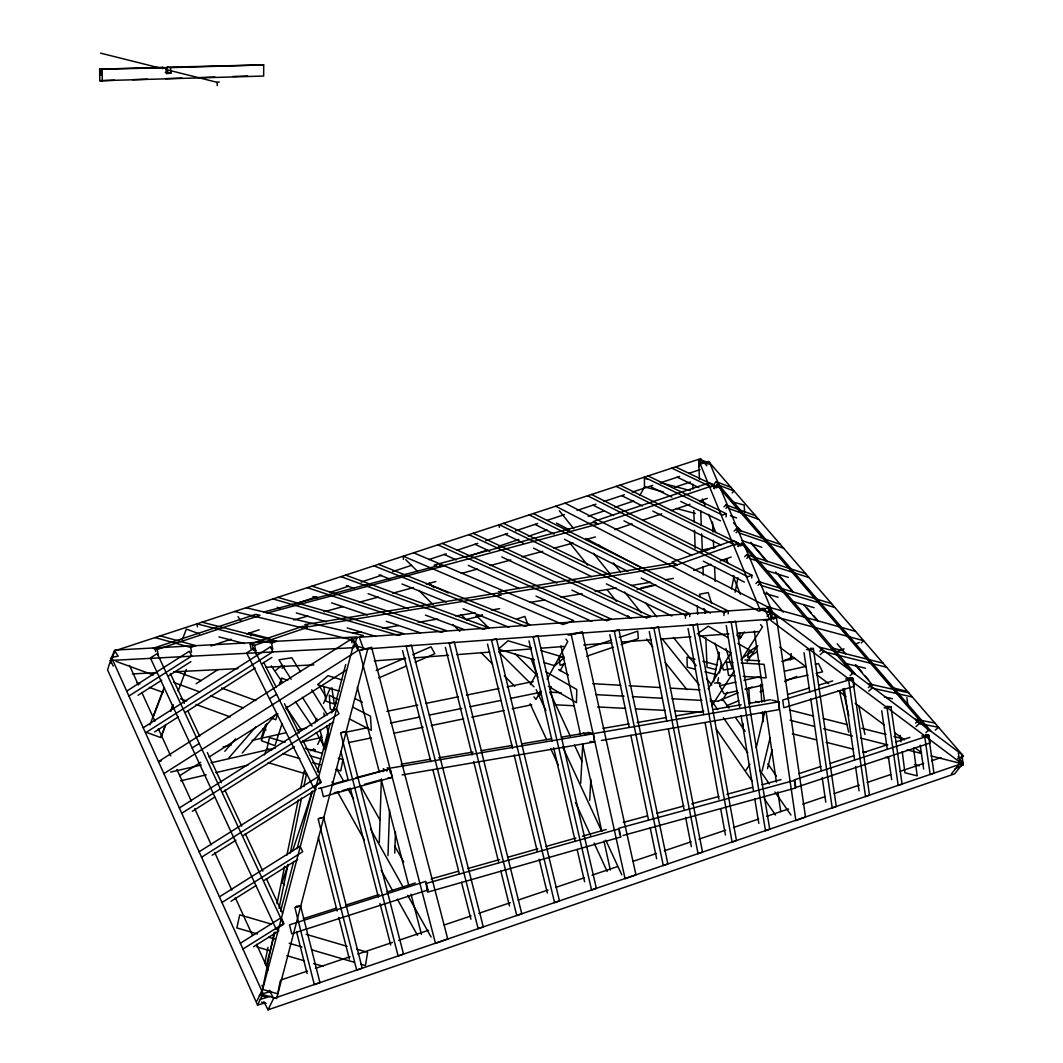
<?xml version="1.0" encoding="UTF-8"?>
<svg xmlns="http://www.w3.org/2000/svg" width="1063" height="1063" viewBox="0 0 1063 1063"><rect width="100%" height="100%" fill="white"/><g stroke="black" fill="none" stroke-linecap="round" stroke-linejoin="round"><path stroke-width="1.5" d="M167.024 67.208L263.69 64.896L263.664 76.058L99.789 80.722L99.63 69.175L162.519 67.341L165.908 67.78L166.492 73.666L170.97 73.068L170.425 67.647L167.024 67.208L167.529 72.204L170.97 73.068M499.304 527.354L499.304 524.697L685.515 615.371L689.847 613.723L689.741 616.606M379.278 842.494L381.378 778.913M387.982 855.595L389.576 809.767M394.732 853.071L395.489 831.824M685.422 618.254L685.515 615.371M580.717 783.218L582.71 744.313M589.699 800.333L590.815 779.166M723.956 615.517L724.129 612.687L728.354 611.052L728.182 613.883M714.084 488.342L714.323 485.166L709.34 482.841L593.26 521.561L598.163 524.086L714.323 485.166M726.056 516.963L726.308 513.721L648.058 475.918M714.349 488.728L714.602 485.565L675.55 466.909M738.519 546.223L738.719 543.565L620.048 485.113M738.187 546.05L738.413 543.14L733.071 540.522L672.042 562.061L677.344 564.785L738.413 543.14M751.687 577.98L751.913 575.269L591.506 494.468M768.323 612.208L768.722 607.451L565.051 503.144M790.341 660.03L791.191 653.532M739.423 637.468L740.353 632.618M713.459 681.768L719.159 652.43M731.517 588.889L734.055 575.854M714.615 683.15L717.578 682.685L718.508 677.835M719.452 672.985L721.339 663.299M735.118 592.224L737.935 577.687M280.287 980.83L277.722 993.825L262.521 989.401L257.047 1000.841M262.521 989.401L274.108 932.61M279.064 908.267L287.993 864.458M290.305 853.111L301.547 797.941M303.872 786.58L306.516 773.598M264.687 963.596L268.009 947.399M276.978 903.67L284.618 866.411M286.944 855.077L298.238 800.014M300.563 788.68L304.217 770.861M264.421 754.823L266.919 748.844L269.444 737.576L285.07 742.253M756.231 747.714L764.882 711.36M762.131 770.914L770.144 737.629M767.499 768.669L772.097 749.681M540.403 694.976L541.133 692.146L510.373 698.457M261.405 994.157L353.394 645.082L367.625 649.4L276.619 998.582L261.405 994.157L259.252 995.473M266.202 965.682L275.091 932.038M280.579 911.217L293.694 861.548M297.082 848.739L312.309 791.058M317.385 771.831L330.075 723.77M333.45 710.961L345.714 664.495M117.382 656.309L111.535 657.479L107.562 669.849L257.565 1005.08L265.365 1002.808M282.001 723.757L274.985 745.668L261.392 740.712L267.012 723.531M286.518 709.659L287.515 706.536M110.765 663.192L114.751 650.808L700.69 458.671L706.882 465.846M277.749 713.645L275.782 719.731L271.131 718.03M279.795 684.466L281.841 678.221L287.714 680.36M261.02 738.652L265.63 724.594M287.794 865.441L282.08 882.675L284.552 884.761M292.458 851.343L312.19 791.802M165.39 725.205L160.779 737.589L146.973 732.553M170.598 711.28L172.91 705.088M178.106 691.163L186.198 669.491M160.991 737.39L165.615 725.019M170.811 711.094L173.123 704.902M184.67 673.982L185.826 670.886M149.923 724.833L164.021 687.774M182.238 639.899L186.344 629.083L199.485 633.893M153.231 716.98L163.21 690.751M110.393 660.455L114.645 650.091L357.062 636.91L353.859 647.673L110.393 660.455L113.263 666.129M279.37 684.24L281.841 678.221M770.409 619.264L772.921 613.192L709.553 462.564L698.404 459.561L760.032 609.803L772.921 613.192M314.927 722.96L316.907 718.442M323.511 703.414L330.128 688.372M317.704 744.445L321.704 735.45M331.736 712.954L336.413 702.457M257.565 1005.08L263.053 993.653L270.892 991.394M263.916 1001.691L268.009 1009.85L273.576 998.449L963.078 763.207L958.135 756.71M530.437 684.612L536.735 672.999M639.846 495.424L644.51 486.867L644.391 478.31L647.566 479.161M540.748 690.817L535.978 699.52L534.011 696.876M547.113 679.23L567.775 641.547L565.954 639.169M549.717 689.621L551.312 686.725M560.121 670.806L564.121 663.578M698.444 467.069L700.039 464.252M708.184 688.824L731.065 652.762M739.861 638.876L744.259 631.94M711.838 705.805L734.041 671.191M741.15 660.123L762.477 626.891L760.577 624.619M722.162 700.504L727.504 692.212M747.143 661.784L756.949 646.583M745.761 770.436L749.947 764.284M961.484 758.357L963.37 755.979L708.556 461.448L701.46 463.787M951.412 773.904L959.902 763.221L958.334 752.803M963.078 763.207L954.574 773.891L268.009 1009.85M224.825 751.262L235.521 738.891M228.784 757.972L255.598 727.039M242.231 752.963L276.526 713.552M714.296 483.638L716.263 481.725L730.999 487.386M716.21 485.166L717.844 483.572M714.057 488.475L717.273 485.339L720.023 486.389L930.71 730.839L928.331 730.401L717.273 485.339M716.502 487.957L718.654 485.857M732.208 492.913L734.148 491.04L719.438 485.419L716.263 481.725M723.956 506.812L725.963 504.859L755.434 515.635M725.923 508.393L727.597 506.772M734.081 531.128L736.141 529.135L780.322 544.402M736.101 532.762L737.815 531.101M738.121 546.581L741.549 543.286L744.392 544.243L855.21 674.048L852.566 673.437L741.549 543.286M740.685 545.957L742.971 543.764M744.711 556.667L746.824 554.634L805.674 573.714M746.797 558.354L748.565 556.667M755.899 583.534L758.078 581.461L831.518 603.585M758.039 585.288L759.859 583.56M767.101 616.288L771.765 611.889M773.718 619.184L776.056 616.978L863.634 640.697L861.269 642.876M819.825 651.154L821.686 649.44M820.184 654.715L823.533 651.606L886.582 667.232M850.134 675.669L852.566 673.437M868.378 687.628L870.225 685.941M868.75 691.149L872.072 688.106L912.32 696.983M915.602 723.092L917.435 721.445M915.987 726.574L919.296 723.597L938.536 727.278L935.294 730.188M925.926 732.566L928.331 730.401M275.423 670.62L281.748 665.451M282.014 668.308L284.552 666.249M697.275 633.854L708.29 626.2L728.022 637.654M741.177 658.94L751.979 651.553L737.881 643.381M757.866 645.812L748.286 652.084L747.807 657.745L757.348 651.499M196.124 683.748L217.968 669.584M126.696 691.109L189.373 651.207L191.699 656.07L128.915 696.026M138.057 695.255L161.709 680.214M168.658 675.789L190.915 661.624M255.931 650.49L253.658 648.43L246.656 652.908L313.479 787.364L315.711 789.198M143.213 727.756L270.401 646.875L272.527 648.855M145.485 732.792L272.899 651.805L270.401 646.875M154.653 731.929L178.385 716.847M185.361 712.409L255.147 668.056M262.136 663.631L271.902 657.412M355.042 641.972L351.853 638.757L158.467 761.586L161.164 760.975M192.124 747.94L199.206 743.449M269.484 698.829L276.606 694.312M163.888 773.625L358.085 650.397L351.853 638.757M179.78 775.631L200.721 762.344M209.105 757.029L277.523 713.645M285.907 708.33L345.953 670.261M179.355 807.946L336.307 708.609L338.977 713.778L181.746 813.248M192.31 811.308L214.699 797.144M223.097 791.842L294.478 746.691M301.48 742.266L333.662 721.91M199.113 851.782L318.395 776.535L321.079 781.89L201.571 857.23M313.479 787.364L320.827 782.727L253.658 648.43M212.135 855.197L235.959 840.182M242.962 835.757L315.844 789.822M219.43 896.866L300.032 846.201L302.716 851.742L221.968 902.474M231.056 901.251L256.037 885.559M264.355 880.337L297.667 859.409M240.344 943.253L281.203 917.675L283.874 923.415L242.949 949.033M276.088 929.009L283.622 924.305L157.258 653.572L150.401 657.957L276.088 929.009L278.466 930.55M253.499 946.774L278.825 930.922M767.499 611.916L770.25 610.335L961.736 754.345L963.317 764.762L954.973 768.921M957.697 758.676L963.37 755.979M376.236 670.474L405.162 657.984M412.776 654.688L431.046 646.796L434.82 653.732L415.128 662.222M378.787 677.928L406.039 666.156M726.467 705.805L738.692 700.69M760.085 691.747L763.141 690.472M784.521 681.529L796.745 676.427M718.389 700.995L738.307 692.731M745.974 689.555L752.099 687.004M836.382 652.018L844.049 648.829M854.772 644.377L859.369 642.464M782.341 661.412L791.536 657.638M768.722 607.451L759.062 611.212L555.697 506.214M751.913 575.269L747.874 576.771L587.56 495.77M738.719 543.565L734.799 544.987L616.195 486.376M924.69 736.287L928.491 734.918L933.952 773.146L930.165 774.555L924.69 736.287L921.78 735.955M693.701 570.459L710.895 564.294M720.276 560.932L731.224 557.012M726.308 513.721L722.481 515.063L644.271 477.167M234.578 611.504L351.481 639.74L363.48 635.554L246.045 607.744M887.06 708.091L890.953 706.749L902.062 784.029L898.195 785.477L887.06 708.091L884.164 707.785M250.217 644.125L254.695 645.294L307.38 627.383L302.822 626.28L250.217 644.125L251.014 648.789M197.505 626.891L196.974 623.848L271.61 643.049L276.805 641.268L202.01 622.187M563.696 656.349L559.072 657.931L560.068 665.305L564.772 663.697M585.288 649.001L611.517 640.072M619.224 637.441L637.734 631.13L638.332 638.624L621.124 644.497M586.683 656.23L613.298 647.168M260.302 999.393L270.494 996.27M714.602 485.565L710.855 486.841L671.829 468.132M614.799 529.706L632.033 523.86M642.995 520.152L661.797 513.774M671.205 510.599L690.007 504.221M699.401 501.032L707.24 498.388M280.831 980.033L307.552 971.037M315.419 968.38L349.993 956.727M357.859 954.082L392.433 942.429M398.731 940.317L428.588 930.245M444.307 924.956L471.029 915.947M478.895 913.303L510.333 902.7M518.186 900.055L548.056 889.997M555.909 887.353L584.212 877.812M592.064 875.168L617.218 866.69M632.937 861.389L656.509 853.443M664.375 850.799L691.096 841.79M698.949 839.145L725.67 830.15M733.536 827.492L758.69 819.015M766.543 816.371L788.547 808.956M802.698 804.186L824.702 796.772M834.136 793.596L859.289 785.119M867.142 782.474L890.728 774.528M900.148 771.353L923.734 763.407M931.587 760.763L941.021 757.587M468.517 556.334L487.399 550.009M498.427 546.316L518.89 539.459M528.338 536.297L547.219 529.972M588.158 516.273L603.904 510.997M614.919 507.303L633.814 500.979M674.739 487.279L690.485 482.004M210.966 645.972L231.176 639.182M246.736 633.96L259.173 629.788M155.065 637.587L190.702 647.42L195.951 645.666L160.234 635.887M157.204 649.453L260.023 615.357L255.758 614.334L153.112 648.284L157.204 649.453L158.281 655.565M296.484 603.492L316.973 596.702M329.583 592.516L348.505 586.245M361.114 582.059L381.604 575.269M392.646 571.602L411.554 565.33M428.894 559.576L446.234 553.823M457.276 550.169L477.765 543.366M485.645 540.761L507.715 533.44M515.595 530.822L537.665 523.501M547.126 520.365L564.466 514.612M577.076 510.426L595.998 504.154M603.877 501.537L624.366 494.747M632.246 492.129L652.748 485.339M660.628 482.722L679.549 476.45M688.997 473.314L700.039 469.647M703.4 549.744L715.545 547.405M848.58 679.257L852.579 677.942L869.507 795.137L865.548 796.612L848.58 679.257L845.71 679.005M799.031 773.638L820.902 766.489M830.269 763.42L853.709 755.753M863.076 752.684L886.515 745.017M895.883 741.947L909.941 737.35M928.956 735.636L794.287 779.897L795.403 787.577L930.019 743.01L928.956 735.636L925.74 735.184M517.096 618.932L524.896 616.394L527.633 624.127M300.563 905.875L294.916 907.709L314.303 984.604L319.95 982.637L300.563 905.875L296.271 906.287M303.261 918.698L336.4 908.134M345.86 905.118L378.999 894.568M386.892 892.056L415.301 883.008M809.235 649.772L813.328 648.496L836.275 806.472L832.223 807.986L809.235 649.772L806.392 649.559M787.47 694.591L809.328 687.987M818.696 685.157L832.754 680.918M853.137 678.699L782.687 700.052L783.816 707.759L854.227 686.246L853.137 678.699L848.407 678.154M766.596 620.393L776.415 617.47L805.515 816.969L795.855 820.57L766.596 620.393L763.486 620.194M731.224 622.4L735.53 621.137L769.732 829.18L765.493 830.735L731.224 622.4L728.474 622.32M361.38 649.985L365.42 648.829M692.877 625.217L697.275 623.954L736.46 840.527L732.115 842.122L692.877 625.217L690.179 625.23M653.904 628.087L658.409 626.825L702.51 852.114L698.059 853.722L653.904 628.087L651.26 628.193M431.206 878.888L458.246 871.261M467.786 868.564L499.583 859.582M507.543 857.336L537.758 848.806M545.704 846.56L575.92 838.029M582.285 836.236L606.136 829.499M334.22 792.852L339.004 791.51M342.193 790.62L350.165 788.374M364.529 784.348L380.474 779.87M356.012 777.624L390.108 768.815L392.26 777.319L323.391 796.665L321.239 788.002L318.555 788.467M332.094 784.281L348.039 779.843M321.239 788.002L390.108 768.815M614.294 631.01L618.905 629.734L667.856 863.927L663.299 865.574L614.294 631.01L611.717 631.196M623.077 835.465L795.735 787.975L794.885 780.255L618.958 828.236L619.689 834.721M571.256 634.757L582.272 631.754L635.966 874.809L625.084 878.716L571.256 634.757L568.134 635.089M461.382 573.435L477.34 569.104M490.096 565.622L510.838 559.975M521.999 556.932L542.741 551.298M553.903 548.256L573.05 543.047M585.819 539.566L595.386 536.961M623.263 822.443L647.168 815.946M656.735 813.354L683.841 805.993M691.8 803.827L718.907 796.479M726.879 794.313L752.378 787.377M761.945 784.786L781.079 779.591M293.667 619.968L308.044 616.075M324.016 611.756L343.19 606.574M359.161 602.256L378.335 597.074M392.712 593.194L413.48 587.573M426.263 584.132L435.857 581.541M436.242 566.141L263.81 611.982L267.756 612.886L443.709 566.021L439.431 565.29M476.118 616.407L482.35 614.866M467.042 619.291L482.589 615.45M640.856 587.959L651.938 585.328M637.056 589.553L656.004 585.049M180.564 780.827L206.222 774.861M215.842 772.628L247.905 765.174M310.436 750.651L315.246 749.535M170.651 772.083L201.266 765.041M210.939 762.822L275.41 748.02M302.809 741.735L322.142 737.284M341.183 732.673L343.336 732.181M223.084 746.957L231.123 745.136M252.024 740.406L285.788 732.752M297.042 730.201L306.689 728.022M782.023 661.213L794.925 658.303M719.518 682.818L719.664 685.755L735.862 682.114M743.967 680.293L760.165 676.653M784.467 671.191L805.528 666.461M815.241 664.282L818.483 663.551L822.589 671.856L816.118 673.304M736.965 690.963L724.049 693.847L719.664 685.755M745.043 689.156L762.822 685.197M785.437 680.147L808.053 675.111M348.571 742.599L371.266 737.908M393.961 733.231L423.127 727.212M431.233 725.537L463.654 718.84M471.759 717.18L504.168 710.483M512.273 708.808L531.726 704.796M345.209 732.327L367.878 727.677M390.546 723.026L419.686 717.047M429.412 715.054L461.794 708.423M469.886 706.762L500.66 700.451M386.852 711.346L417.732 705.061M425.864 703.4L458.366 696.783M466.498 695.122L499.012 688.505M507.131 686.857L533.148 681.556M601.406 740.473L779.272 709.579L778.86 701.793L771.844 700.079M388.061 778.036L392.26 777.319M778.86 701.793L592.782 733.749L588.171 732.354M402.12 774.914L594.469 741.961L593.526 733.709L585.979 732.978L561.45 737.124M602.987 728.368L629.004 723.916M637.122 722.534L666.395 717.525M676.148 715.864L703.786 711.134M713.539 709.473L741.177 704.742M749.309 703.347L770.449 699.746M391.383 767.938L593.526 733.709M166.041 69.533L217.104 82.316L219.204 81.957M401.123 764.204L430.568 759.221M438.753 757.839L473.101 752.046M481.287 750.664L512.366 745.415M522.185 743.755L551.631 738.785M529.959 602.442L544.628 599.984M560.932 597.26L582.125 593.712M595.16 591.52L616.354 587.972M631.023 585.514L650.583 582.232M665.252 579.773L673.411 578.418M353.115 633.203L361.261 631.834M382.414 628.299L398.691 625.562M418.224 622.293L437.757 619.025M455.668 616.022L475.201 612.753M491.478 610.029L499.61 608.661M305.24 624.566L497.112 593.181L501.284 595.094L308.988 626.678L305.24 624.566L305.28 627.648M318.741 818.457L320.906 818.098M701.142 550.78L709.048 549.544M722.574 560.188L727.344 559.537M165.297 72.497L167.529 72.204M572.067 633.747L576.771 633.256M295.594 906.991L297.746 906.792M374.282 660.907L405.628 658.529M413.879 657.891L448.52 655.26M456.758 654.622L489.751 652.111M499.65 651.353L530.995 648.962M540.894 648.217L563.988 646.45M583.773 644.949L611.823 642.809M621.722 642.052L651.406 639.793M661.306 639.036L691.003 636.777M699.241 636.139L728.939 633.88M737.191 633.256L758.637 631.621M132.41 673.902L157.151 672.666M173.641 671.843L237.966 668.64M266.002 667.245L313.824 664.867M99.789 80.722L114.591 80.257M132.662 79.685L147.465 79.207M165.536 78.635L181.972 78.104M198.409 77.586L214.846 77.054M232.93 76.483L247.719 76.005M166.798 73.188L170.093 73.081M99.63 69.175L165.908 67.78M170.425 67.647L263.69 64.896M556.241 704.849L574.405 705.779M597.539 706.948L625.629 708.37M635.541 708.875L665.279 710.39M675.191 710.895L701.633 712.237M549.571 692.119L561.158 692.757M595.931 694.644L624.074 696.172M632.352 696.624L662.156 698.245M672.095 698.79L701.899 700.411M710.177 700.862L718.455 701.314M744.95 659.937L759.713 660.787M592.702 683.655L620.779 685.276M629.03 685.755L660.415 687.562M670.328 688.133L700.052 689.847M771.738 617.191L776.415 617.47M733.018 662.488L726.481 662.103L728.5 675.364L735.051 675.802M741.203 662.98L764.098 664.335L766.157 677.902L743.236 676.36M768.695 618.759L771.512 618.932M810.484 648.284L813.328 648.496M849.709 677.689L852.579 677.942M886.608 706.31L890.953 706.749M589.938 741.496L594.469 741.961M925.581 734.586L928.491 734.918M387.105 767.831L389.749 768.217L390.227 772.549M934.869 723.053L915.575 719.279L919.296 723.597M99.709 74.955L100.958 75.194L100.879 69.414M884.336 696.969L892.428 698.697M908.732 692.824L868.365 683.775L872.072 688.106M844.886 663.272L865.481 668.228M100.613 53.15L161.257 68.338M883.061 663.166L819.839 647.261L823.533 651.606M792.334 733.762L816.437 739.848M826.084 742.28L853.403 749.176M863.036 751.607L866.252 752.418M885.532 757.281L888.748 758.092M914.459 764.576L919.282 765.798M833.259 648.257L842.76 650.662M755.673 701.394L758.902 702.218M789.45 709.964L813.58 716.09M823.227 718.535L847.357 724.647M861.827 728.328L885.957 734.44M893.996 736.486L903.656 738.931M761.174 712.928L764.377 713.738M790.022 720.222L814.059 726.308M823.679 728.74L852.526 736.048M860.538 738.067L887.778 744.964M907.018 749.84L921.435 753.481M931.055 755.926L959.902 763.221M249.021 633.216L269.856 638.518M894.182 688.133L906.035 691.176M694.936 659.233L686.977 657.16L687.283 667.179L695.295 669.252M702.909 661.292L717.259 665.013M716.236 669.69L707.041 667.312L705.845 637.654M704.902 671.736L716.103 674.633M717.578 682.685L720.701 683.496M218.951 636.896L244.357 643.567M660.229 482.562L690.339 490.628M731.53 501.67L744.206 505.071L744.645 512.246M644.51 486.867L663.604 491.97M700.185 501.763L704.955 503.038M676.281 508.42L695.282 513.495M709.885 464.345L698.723 461.342L699.454 479.466M808.73 622.054L811.454 622.798M843.158 631.515L845.71 632.206M855.556 631.356L767.473 606.814L776.056 616.978M277.775 597.353L403.595 633.641L398.572 635.422L272.965 598.921M764.031 593.127L778.116 597.233M790.646 600.874L814.138 607.717M259.784 995.141L267.344 997.346M261.578 1002.157L266.109 1003.472M534.423 659.764L498.374 649.227L508.021 640.763L531.5 647.739M543.818 662.515L554.793 665.73L564.36 657.519L540.881 650.529M339.097 691.043L317.558 684.731L327.989 675.696L341.781 679.842M271.291 924.092L239.72 914.844L236.85 927.919L257.485 933.952M306.038 934.284L347.083 946.322M356.557 949.1L367.612 952.342L365.433 965.549L360.663 964.168M268.594 937.207L274.945 939.067M289.229 943.253L301.932 946.96M311.459 949.751L354.324 962.307M256.887 946.934L269.497 950.614M286.837 955.69L304.191 960.766M313.651 963.53L323.112 966.294M277.23 607.292L280.406 608.222M296.311 612.926L326.527 621.855M347.189 627.954L375.81 636.405M834.92 607.518L761.64 585.673L758.078 581.461M266.919 748.844L271.636 750.252M282.638 753.534L299.925 758.703M312.495 762.463L320.348 764.815M336.054 769.506L340.771 770.927L342.924 759.567L338.233 758.171M268.155 762.663L305.626 773.851M305.4 748.339L322.594 753.481M310.157 755.753L320.867 758.955M765.174 570.113L788.454 577.448M809.009 577.568L750.292 558.7L746.824 554.634M312.03 586.112L446.407 630.585L441.49 632.339L307.327 587.653M741.974 540.602L761.826 547.272M312.907 596.542L317.585 598.124M331.616 602.867L367.492 614.985M386.214 621.297L420.523 632.884M783.59 548.189L739.503 533.068L736.141 529.135M730.427 515.754L736.632 517.973M758.637 519.342L729.231 508.672L725.963 504.859M176.352 671.497L201.292 680.612M221.556 688.013L255.851 700.544M116 661.359L153.231 674.965M173.402 682.326L199.764 691.96M210.633 695.933L243.201 707.825M136.901 682.831L140.01 683.961M149.352 687.376L163.357 692.491M180.484 698.75L186.716 701.022M196.044 704.437L230.299 716.94M262.986 728.873L266.095 730.015M345.595 575.11L488.502 627.582L483.692 629.323L340.971 576.624M346.352 585.554L354.112 588.45M368.064 593.659L408.378 608.727M425.439 615.105L464.199 629.588M378.508 564.347L529.972 624.659L525.255 626.373L373.99 565.835M379.119 574.764L389.815 579.083M402.027 584.025L446.314 601.937M463.109 608.727L508.925 627.25M413.613 552.8L573.701 620.606L562.952 624.552L403.276 556.188L403.462 559.364M428.562 584.238L448.294 592.875M442.221 543.419L611.212 619.091L606.707 620.779L437.876 544.841M444.161 554.434L456.2 559.895M468.252 565.357L519.448 588.583M536.018 596.104L591.732 621.377M473.155 533.281L650.848 616.394L646.437 618.055L468.903 534.676M474.975 544.243L489.87 551.298M501.789 556.946L556.932 583.042M571.828 590.098L631.435 618.321M677.171 477.141L698.816 487.598M503.49 523.328L689.847 613.723M651.26 487.053L671.882 497.112M680.732 501.43L720.501 520.83M505.231 534.264L523.089 543.02M533.506 548.136L591.533 576.598M606.402 583.893L671.869 616.009M621.762 495.664L642.49 505.975M652.855 511.13L720.953 545.013M533.36 513.535L728.354 611.052M529.268 514.877L724.129 612.687M355.002 698.564L362.39 702.271M535.008 524.404L554.168 534.091M564.493 539.313L627.874 571.349M641.148 578.046L710.429 613.072M593.127 505.138L613.683 515.608M623.968 520.83L691.521 555.205M703.268 561.171L744.392 582.099M338.127 699.693L329.317 695.215L330.234 708.981L333.171 710.509M352.823 707.161L370.442 716.13L371.332 730.294L349.315 718.88M556.481 523.089L569.702 530.025M585.846 538.503L641.64 567.788M558.527 669.464L568.413 675.085M583.295 732.952L586.072 734.533M698.697 634.664L731.264 653.28M545.824 671.75L576.784 689.502L576.452 702.67L548.375 686.326M736.672 634.996L740.898 637.481M384.341 769.293L386.932 771.074M779.671 647.181L806.192 666.886M816.796 674.779L828.715 683.655M838.003 690.551L845.949 696.464M855.237 703.361L884.389 725.059M894.993 732.939L904.281 739.848M914.884 747.727L921.501 752.657M963.317 764.762L771.034 620.672L770.25 610.335M476.197 615.477L489.166 628.246M515.103 653.785L536.337 674.686M405.707 559.683L417.48 571.363M429.253 583.029L433.97 587.693M461.05 614.534L466.936 620.367M498.72 651.871L534.038 686.871M418.915 590.483L432.947 604.515M452.838 624.393L459.854 631.409M480.901 652.456L492.594 664.149M504.287 675.842L514.824 686.366M731.344 500.593L739.994 510.625M750.784 523.155L756.178 529.427M758.344 531.925L761.586 535.686M777.784 554.487L779.936 556.999M784.255 562.008L786.421 564.519M799.376 579.548L816.65 599.612M825.287 609.631L828.529 613.391M830.681 615.902L833.924 619.663M837.166 623.423L840.408 627.183M877.121 669.796L894.395 689.847M904.108 701.128L906.274 703.626M910.592 708.649L912.745 711.147M917.063 716.156L919.229 718.668M737.948 527.261L740.1 529.786M750.903 542.396L767.101 561.33M777.903 573.94L791.948 590.337M807.069 607.996L811.388 613.045M813.554 615.57L817.872 620.606M855.675 664.76L862.159 672.334M865.388 676.121L868.63 679.895M733.523 522.73L741.084 531.553M750.81 542.914L767.008 561.835M775.645 571.934L792.932 592.118M803.721 604.727L817.766 621.124M837.179 643.806L845.763 653.838M855.423 665.106L872.577 685.157M766.357 592.118L783.325 612.142M598.721 544.881L600.794 547.445M613.245 562.872L620.513 571.881M645.4 602.734L656.814 616.885M673.411 637.455L696.238 665.744M706.603 678.606L711.798 685.037M559.271 510.678L573.781 528.749M593.486 553.292L610.082 573.954M624.592 592.038L641.188 612.7M661.917 638.531L699.241 685.01M569.914 543.034L587.52 565.091M607.199 589.752L616.513 601.432M627.914 615.703L629.987 618.294M646.543 639.062L652.762 646.849M665.186 662.422L686.937 689.674M722.255 698.564L728.912 708.091M735.569 717.631L745.083 731.238M767.911 763.898L776.468 776.149M710.217 698.829L717.724 709.632M723.358 717.738L747.767 752.87M759.979 770.436L769.36 783.949M774.993 792.055L790.952 815.015M716.249 729.138L751.993 780.946M764.231 798.672L775.525 815.029M238.032 616.62L240.809 620.726M249.127 633.043L250.974 635.78M271.317 665.903L282.426 682.326M295.368 701.5L312.017 726.149M286.611 708.011L301.281 729.856M114.751 650.808L118.126 656.163M291.116 679.27L278.918 659.831L291.78 657.758L300.444 671.696M302.45 697.315L317.252 720.913M311.725 689.807L327.338 714.881M319.365 686.06L325.398 695.8M360.41 785.464L380.023 820.118M394.732 846.108L403.714 861.987M316.336 732.5L323.604 745.455M336.546 768.509L343.814 781.464M347.853 788.666L353.514 798.751M370.495 828.994L403.634 888.057M407.674 895.259L431.113 937.035M313.492 748.724L315.1 751.621M332.028 781.996L333.649 784.893M337.675 792.121L364.277 839.85M381.205 870.225L392.499 890.475M397.336 899.152L417.493 935.32M356.357 643.979L357.912 646.875M269.444 990.264L273.576 998.449M263.77 662.422L276.34 687.482M284.446 703.679L299.168 733.032M302.835 740.366L319.02 772.655M170.346 673.517L184.311 703.361M187.806 710.815L199.671 736.181M207.365 752.617L221.41 782.634M224.931 790.141L241.779 826.15M245.287 833.644L262.84 871.168M266.361 878.663L282.506 913.183M550.076 692.598L570.273 736.074M574.458 745.083L582.125 761.573M536.19 689.608L545.93 710.682M562.633 746.824L601.605 831.133M605.777 840.169L621.775 874.796M530.105 703.759L546.621 739.689M550.754 748.671L558.314 765.134M575.521 802.565L590.669 835.505M594.097 842.986L607.186 871.434M129.487 665.411L138.416 685.01M141.857 692.545L154.906 721.192M158.334 728.726L170.705 755.873M176.883 769.439L191.313 801.103M194.742 808.651L211.231 844.833M214.66 852.367L231.827 890.063M235.268 897.597L252.436 935.294M256.555 944.343L268.235 969.974M261.897 985.268L263.265 988.298M111.535 657.479L263.053 993.653M355.467 642.278L358.537 649.745M702.444 499.012L704.889 505.164M708.556 514.386L715.891 532.815M726.281 558.939L728.115 563.549M733.005 575.854L740.34 594.283M531.301 658.927L537.865 677.397M711.639 603.452L708.197 592.583L699.494 594.27L700.49 597.419M725.896 648.496L732.287 668.68L723.451 669.982L714.961 643.168M703.985 608.461L705.487 613.192M357.288 687.163L379.371 772.243M381.458 780.269L408.949 886.21M411.036 894.235L421.453 934.364M340.864 751.501L348.279 780.295M350.338 788.294L378.335 897.052M379.983 903.457L390.692 945.034M402.558 650.676L430.807 761.64M432.854 769.678L459.455 874.211M461.501 882.263L470.922 919.243M318.329 837.272L337.117 911.018M338.752 917.422L349.368 959.105M296.657 932.065L307.114 973.575M445.397 647.367L472.078 754.996M473.673 761.414L498.746 862.611M500.739 870.65L509.496 905.982M487.532 644.098L512.579 748.472M514.12 754.903L537.253 851.25M539.18 859.276L547.272 893M528.975 640.909L552.122 741.15M553.624 747.621L575.269 841.391M577.143 849.483L584.61 881.812M839.451 690.791L848.686 732.155M842.839 688.864L848.845 715.93M560.919 645.759L580.464 734.493M582.604 744.18L601.791 831.306M603.93 840.992L610.321 870.026M323.816 713.1L324.521 716.263M326.607 725.79L328.706 735.304L324.149 749.628L320.069 729.656M858.731 705.712L864.937 734.427M609.817 634.624L629.15 727.185M630.851 735.304L648.483 819.746M650.184 827.864L656.628 858.705M649.267 631.555L666.807 721.206M668.401 729.351L684.027 809.222M685.622 817.367L691.362 846.706M688.067 628.499L703.653 714.668M705.128 722.8L718.947 799.203M720.714 808.956L725.418 834.973M155.158 648.868L155.636 651.619M190.702 647.42L191.526 652.177M254.695 645.294L256.289 654.662M252.463 644.71L253.406 650.317M271.61 643.049L272.686 649.48M726.255 625.509L739.702 707.28M741.044 715.465L753.428 790.699M754.77 798.871L758.809 823.413M351.481 639.74L351.999 642.876M754.278 631.01L764.616 701.62M766.064 711.466L776.402 782.076M777.85 791.922L780.734 811.627M323.83 686.618L325.969 701.195L334.234 703.985L331.855 687.708M844.261 688.492L854.599 759.992M855.542 766.503L859.063 790.872M804.027 652.629L809.767 692.066M810.724 698.63L821.234 770.927M822.191 777.505L825.778 802.153M920.226 745.15L923.641 769.014M881.745 710.775L887.18 748.538M888.362 756.75L891.671 779.724M906.898 697.687L907.975 705.832M913.555 748.166L917.196 775.844L904.919 772.748L902.235 751.594M900.162 735.317L900.986 741.828M383.291 768.669L383.597 771.539M162.519 67.341L162.652 68.696M760.55 684.333L761.786 702.258M762.463 712.024L763.141 721.804M748.751 687.734L749.787 704.012M742.917 723.265L743.21 728.142M217.104 82.316L217.277 85.625M712.516 522.066L712.967 531.965M713.353 540.203L713.725 548.455M714.562 566.592L715.24 581.434M718.482 652.35L718.774 658.94M700.716 510.772L701.314 525.6M701.646 533.839L702.377 551.963M702.975 566.792L703.307 575.043M704.716 609.644L704.849 612.939M692.784 484.17L692.97 489.113M693.767 510.519L694.192 522.053M694.498 530.291L695.162 548.415M697.315 606.069L697.62 614.308M307.114 625.615L307.154 628.392M102.128 69.653L102.274 81.226M596.37 888.323L591.586 890.023L533.108 636.989L537.944 635.701L596.37 888.323M559.47 900.906L554.58 902.646L491.505 640.059L496.448 638.757L559.47 900.906M521.787 913.768L516.777 915.535L449.211 643.181L454.26 641.866L521.787 913.768M362.204 968.207L356.69 970.134L318.129 818.935L323.657 817.274L362.204 968.207M403.528 954.122L398.133 955.996L340.638 732.939L346.033 731.437L403.528 954.122M447.762 939.028L435.485 943.319L359.241 650.397L371.572 647.261L447.762 939.028M483.28 926.909L478.151 928.703L406.186 646.357L411.354 645.028L483.28 926.909M428.004 889.97L291.727 933.792L289.495 924.85L425.785 881.373L428.004 889.97M620.712 837.006L427.592 892.149L426.024 883.512L619.184 828.808L620.712 837.006M593.672 522.371L434.116 565.064L438.514 566.951L598.283 524.046L593.672 522.371M677.251 565.25L502.626 593.938L498.401 591.732L672.693 563.231L677.251 565.25M769.745 619.211L363.599 649.174L359.281 637.282L764.138 608.368L769.745 619.211"/></g></svg>
